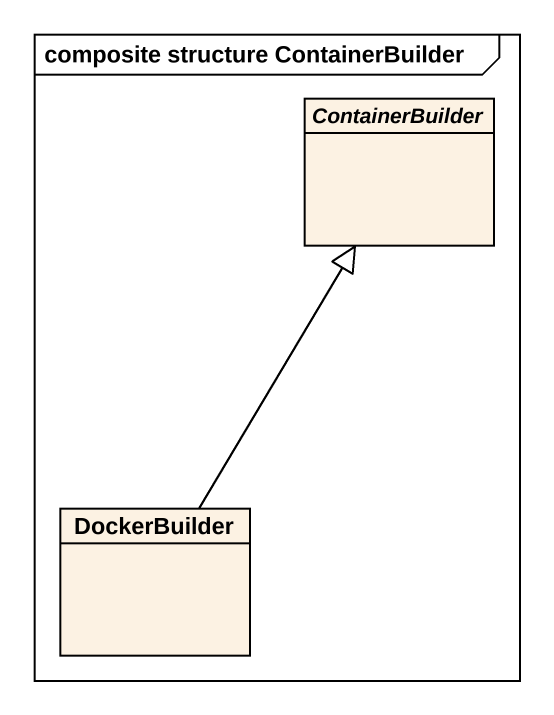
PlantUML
@startuml
mainframe composite structure ContainerBuilder
hide circle
hide empty members
abstract class ContainerBuilder
class DockerBuilder
DockerBuilder -up-|> ContainerBuilder
@enduml
